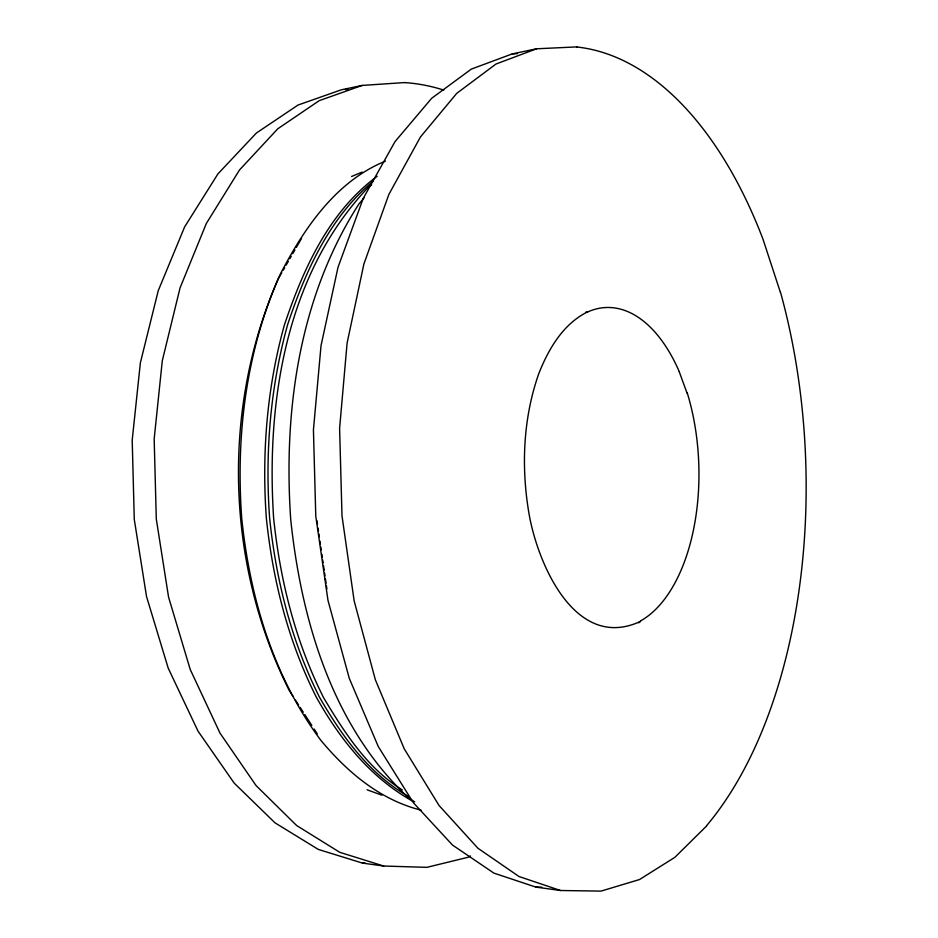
<?xml version="1.0" encoding="UTF-8"?>
<svg xmlns="http://www.w3.org/2000/svg" width="938" height="938" viewBox="0 0 938 938"><rect width="100%" height="100%" fill="white"/><g stroke="black" fill="none" stroke-linecap="round" stroke-linejoin="round"><path stroke-width="1.41" d="M281.763 272.747L278.105 279.09C221.415 408.862 225.87 563.949 289.244 690.509L293.137 696.535M283.229 270.214L284.683 267.67M286.149 265.137L288.341 261.327M289.807 258.782L291.272 256.25M292.726 253.706L294.919 249.907M296.385 247.362L301.508 238.475M364.425 197.426L358.808 204.156C299.034 297.123 283.241 411.278 290.745 519.804C301.426 620.651 332.31 725.989 408.124 797.476L412.814 800.712M706.607 825.968L674.879 857.32L639.493 879.551L601.07 891.1L560.514 890.502L535.821 887.09L493.892 873.114L452.491 845.056L413.318 802.67L378.284 746.566L349.264 678.291L327.983 600.379L315.778 516.24L313.433 429.897L321.031 345.583L338.008 267.307L363.194 198.481L395.015 141.626L431.656 98.302L471.298 69.119L512.218 53.912L536.571 48.788L576.882 46.9M371.647 184.763L368.224 187.389C285.574 274.471 266.111 402.402 273.615 517.964C280.063 580.294 295.435 641.698 323.68 697.86C344.457 732.484 367.286 768.304 402.367 789.995M373.476 181.034C329.484 217.311 305.342 271.598 287.649 324.583C270.203 387.5 264.962 453.007 269.616 518.034C276.065 580.259 291.448 641.557 319.706 697.602C341.924 736.037 368.798 773.615 408.007 796.186M377.17 176.321C328.781 211.894 303.033 269.511 284.402 324.935C266.943 387.746 261.69 453.16 266.345 518.093C272.794 580.235 288.189 641.451 316.446 697.391C339.673 738.827 369.994 777.192 411.981 800.794L414.713 801.791M638.59 622.797L640.513 621.378C575.053 651.945 537.193 562.835 528.844 512.711C521.082 466.479 523.134 418.137 538.764 373.699C548.531 348.971 563.046 323.938 587.774 311.779L585.629 312.366M470.501 855.96L467.956 857.309L426.837 867.345L383.689 866.032L362.443 863.089L318.299 849.418L274.975 822.814L234.242 783.183L198.024 731.148L168.219 668.173L146.539 596.568L134.275 519.394L132.199 440.227L140.372 362.795L158.241 290.686L184.61 226.937L217.933 173.893L256.367 133.044L298.05 105.033L341.233 89.837L362.197 85.428L405.064 82.544M385.448 161.137C336.132 181.128 304.287 228.028 280.579 273.591C246.143 350.132 235.637 435.267 241.746 518.503C249.942 597.248 272.935 675.993 320.714 740.152C347.189 771.986 380.113 799.962 421.115 810.151M351.562 176.496L362.15 172.076M536.571 48.788L496.038 63.995L456.759 93.331L420.435 136.995L388.883 194.389L363.909 263.941L347.095 343.109L339.603 428.408L341.995 515.783L354.165 600.93L375.352 679.757L404.219 748.794L439.031 805.472L477.911 848.233L518.972 876.502L560.514 890.502M362.197 85.428L319.248 100.636L277.765 128.799L239.507 169.966L206.337 223.479L180.073 287.837L162.297 360.708L154.172 438.972L156.294 519.019L168.547 597.037L190.203 669.404L219.949 733.024L256.051 785.552L296.643 825.534L339.779 852.314L383.689 866.032M345.383 89.544L348.139 89.356M512.218 53.912L517.448 53.642M535.821 887.09L541.672 887.184M362.443 863.089L365.339 863.183M367.063 789.796L381.977 795.201M295.47 700.147L298.589 704.954M300.148 707.369L303.267 712.188M304.815 714.592L311.826 725.426M314.16 729.037L317.279 733.856M679.229 371.753L687.12 393.292M780.31 292.117L762.946 239.073A423.964 232.941 88 0 0 576.893 46.994M317.021 520.836L317.443 523.732M318.076 528.082L318.498 530.978M318.908 533.874L319.33 536.771M319.964 541.12L320.386 544.017M320.808 546.913L321.23 549.809M321.851 554.159L322.273 557.055M322.695 559.951L323.118 562.847M323.54 565.755L324.161 570.093M324.583 572.989L325.005 575.897M325.427 578.793L326.061 583.143M326.471 586.039L326.893 588.935M780.439 291.988A423.19 232.483 88 0 1 706.549 825.721M687.308 393.092A160.691 86.847 88 0 1 640.455 620.968M587.798 311.908A161.395 87.222 88 0 1 679.276 371.694M405.064 82.626A393.796 247.937 88 0 1 443.744 90.083"/></g></svg>
